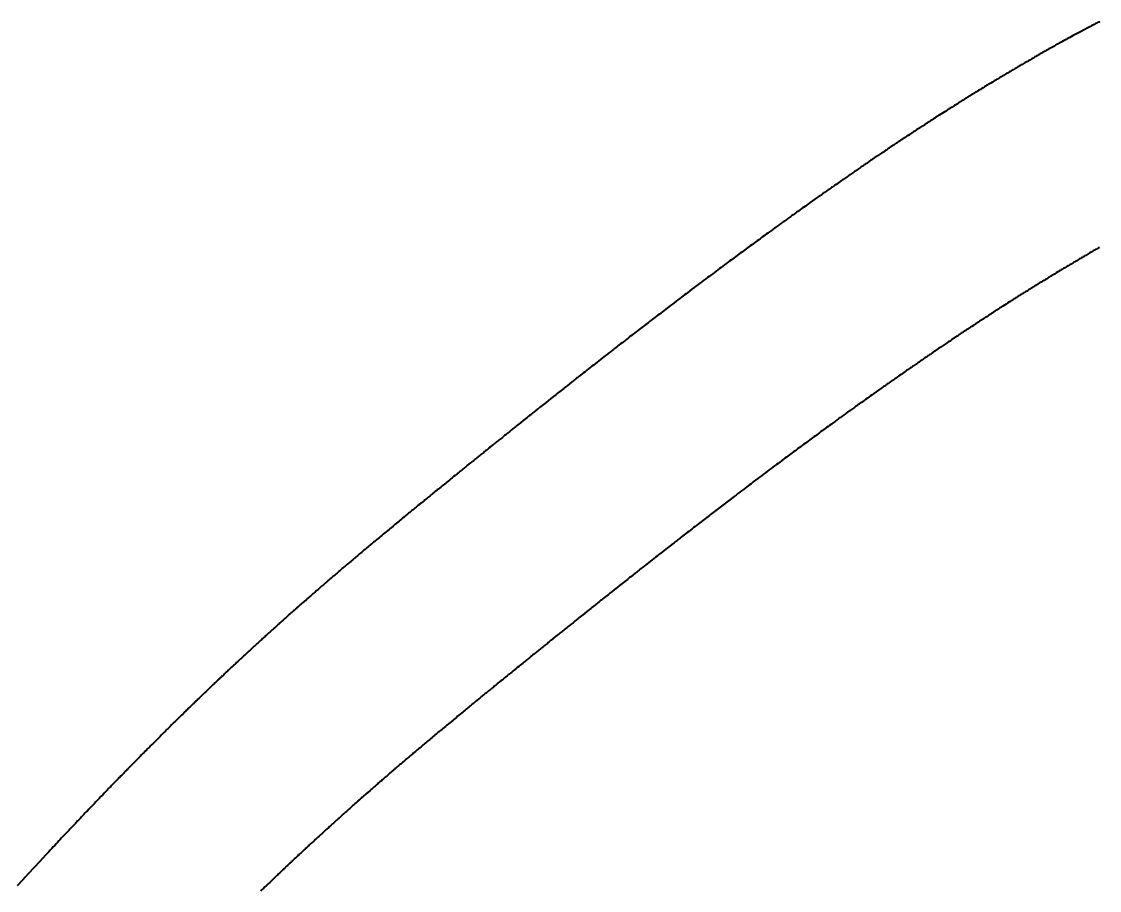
# Model space of a CAD drawing. Header units: millimetres. Extents: x 15 to 415, y 5 to 292.
# Drawn here: x 305.148 to 309.382, y 246.824 to 250.236 of the extents above; entities that cross this region are included whole.
import ezdxf

# ---------------------------------------------------------------- set-up
doc = ezdxf.new("R2010")
doc.units = ezdxf.units.MM
doc.layers.add('Geometries', color=7, linetype='Continuous')

msp = doc.modelspace()

# ---------------------------------------------------------------- linework, layer by layer
at = {"layer": 'Geometries', "linetype": 'Continuous', "lineweight": 40, "flags": 128}
for points in [[(309.3837, 250.2364), (309.3796, 250.2343), (309.3753, 250.2321), (309.3708, 250.2298), (309.3663, 250.2274), (309.3615, 250.2249), (309.3568, 250.2224), (309.3519, 250.2199), (309.347, 250.2173), (309.3422, 250.2147), (309.3373, 250.2121), (309.3226, 250.2044), (309.3077, 250.1964), (309.2926, 250.1883), (309.2797, 250.1814), (309.2667, 250.1743), (309.2615, 250.1715), (309.2563, 250.1686), (309.2512, 250.1659), (309.2463, 250.1632), (309.2407, 250.1601), (309.2352, 250.157), (309.2299, 250.1541), (309.2247, 250.1513), (309.2197, 250.1485), (309.2147, 250.1457), (309.21, 250.1431), (309.2053, 250.1404), (309.2004, 250.1377), (309.1953, 250.1349), (309.1898, 250.1318), (309.1843, 250.1287), (309.1787, 250.1256), (309.1738, 250.1228), (309.1688, 250.12), (309.1639, 250.1172), (309.159, 250.1144), (309.1543, 250.1118), (309.1498, 250.1092), (309.1465, 250.1073), (309.1431, 250.1054), (309.1397, 250.1034), (309.1363, 250.1015), (309.1328, 250.0995), (309.1292, 250.0974), (309.1254, 250.0953), (309.1216, 250.093), (309.1173, 250.0906), (309.1129, 250.088), (309.1084, 250.0854), (309.1039, 250.0828), (309.0993, 250.0802), (309.0947, 250.0775), (309.0905, 250.0751), (309.0864, 250.0727), (309.0825, 250.0704), (309.0788, 250.0682), (309.0753, 250.0662), (309.0718, 250.0642), (309.0684, 250.0622), (309.065, 250.0602), (309.0615, 250.0581), (309.058, 250.0561), (309.0545, 250.054), (309.0508, 250.0518), (309.047, 250.0496), (309.0431, 250.0473), (309.0393, 250.0451), (309.0357, 250.0429), (309.0321, 250.0408), (309.0286, 250.0387), (309.0249, 250.0365), (309.021, 250.0342), (309.0172, 250.0319), (309.0132, 250.0295), (309.0091, 250.0271), (309.005, 250.0246), (309.0008, 250.0221), (308.997, 250.0198), (308.9931, 250.0175), (308.9893, 250.0152), (308.9856, 250.013), (308.982, 250.0108), (308.9787, 250.0088), (308.9754, 250.0069), (308.9724, 250.0051), (308.9694, 250.0032), (308.9623, 249.999), (308.9553, 249.9947), (308.9484, 249.9905), (308.9454, 249.9887), (308.9424, 249.9869), (308.9393, 249.985), (308.936, 249.983), (308.9327, 249.9809), (308.9291, 249.9788), (308.9255, 249.9765), (308.9202, 249.9733), (308.9148, 249.97), (308.9092, 249.9666), (308.9035, 249.963), (308.9002, 249.961), (308.8971, 249.9591), (308.8942, 249.9573), (308.8914, 249.9556), (308.8888, 249.954), (308.8865, 249.9525), (308.8843, 249.9511), (308.8822, 249.9499), (308.8801, 249.9486), (308.8772, 249.9467), (308.8742, 249.9449), (308.8712, 249.9431), (308.8683, 249.9412), (308.8652, 249.9393), (308.8625, 249.9376), (308.8597, 249.9359), (308.8568, 249.9341), (308.8538, 249.9322), (308.8507, 249.9302), (308.8474, 249.9282), (308.8446, 249.9265), (308.8418, 249.9247), (308.8389, 249.9228), (308.8358, 249.9209), (308.8327, 249.9189), (308.8294, 249.9169), (308.8258, 249.9146), (308.8224, 249.9125), (308.8193, 249.9105), (308.8163, 249.9087), (308.8136, 249.907), (308.8112, 249.9054), (308.8075, 249.9031), (308.8039, 249.9008), (308.8003, 249.8985), (308.7976, 249.8968), (308.7949, 249.8951), (308.7921, 249.8933), (308.7891, 249.8914), (308.7859, 249.8894), (308.7826, 249.8873), (308.7791, 249.8851), (308.7728, 249.8811), (308.7665, 249.877), (308.76, 249.8729), (308.7535, 249.8687), (308.7506, 249.8669), (308.7479, 249.8651), (308.7453, 249.8634), (308.7428, 249.8618), (308.7404, 249.8603), (308.7382, 249.8589), (308.736, 249.8575), (308.7338, 249.856), (308.7313, 249.8545), (308.7288, 249.8528), (308.726, 249.8511), (308.7232, 249.8492), (308.7208, 249.8477), (308.7183, 249.8461), (308.7159, 249.8445), (308.7136, 249.843), (308.7113, 249.8416), (308.7082, 249.8395), (308.7053, 249.8376), (308.7026, 249.8359), (308.7001, 249.8343), (308.6978, 249.8327), (308.6954, 249.8312), (308.6874, 249.826), (308.6862, 249.8252), (308.6849, 249.8244), (308.6837, 249.8236), (308.6824, 249.8227), (308.6809, 249.8217), (308.6791, 249.8206), (308.6772, 249.8194), (308.6752, 249.818), (308.6729, 249.8165), (308.6704, 249.8149), (308.6684, 249.8136), (308.6662, 249.8121), (308.6639, 249.8106), (308.6616, 249.8091), (308.6593, 249.8077), (308.6569, 249.8061), (308.6547, 249.8046), (308.6527, 249.8033), (308.6508, 249.8021), (308.6491, 249.8009), (308.6475, 249.7999), (308.6462, 249.799), (308.645, 249.7982), (308.644, 249.7976), (308.6406, 249.7954), (308.6373, 249.7932), (308.6316, 249.7894), (308.626, 249.7858), (308.6248, 249.7849), (308.6233, 249.7839), (308.6216, 249.7828), (308.6197, 249.7816), (308.6176, 249.7802), (308.6154, 249.7787), (308.613, 249.7771), (308.6103, 249.7754), (308.6075, 249.7735), (308.6051, 249.7719), (308.6026, 249.7703), (308.6, 249.7685), (308.5976, 249.7669), (308.5953, 249.7654), (308.5924, 249.7635), (308.5898, 249.7617), (308.5873, 249.7601), (308.5855, 249.7589), (308.5838, 249.7578), (308.5822, 249.7567), (308.5807, 249.7557), (308.5792, 249.7546), (308.5777, 249.7536), (308.5742, 249.7514), (308.571, 249.7492), (308.5691, 249.7479), (308.5672, 249.7467), (308.5655, 249.7455), (308.5636, 249.7442), (308.5615, 249.7429), (308.5592, 249.7413), (308.5568, 249.7397), (308.5541, 249.7379), (308.5513, 249.736), (308.5482, 249.7339), (308.545, 249.7318), (308.5415, 249.7295), (308.5362, 249.7258), (308.531, 249.7224), (308.5261, 249.719), (308.5223, 249.7165), (308.5186, 249.714), (308.5152, 249.7117), (308.512, 249.7095), (308.509, 249.7075), (308.5067, 249.706), (308.5046, 249.7045), (308.5026, 249.7032), (308.5008, 249.7019), (308.4989, 249.7007), (308.4965, 249.699), (308.494, 249.6973), (308.4914, 249.6956), (308.4888, 249.6938), (308.4861, 249.692), (308.4834, 249.6902), (308.4806, 249.6882), (308.4776, 249.6862), (308.4744, 249.6841), (308.4711, 249.6818), (308.4676, 249.6794), (308.4647, 249.6774), (308.4617, 249.6754), (308.4586, 249.6732), (308.4554, 249.6711), (308.4512, 249.6682), (308.4471, 249.6654), (308.4433, 249.6628), (308.4397, 249.6603), (308.4363, 249.658), (308.4329, 249.6557), (308.4297, 249.6534), (308.4265, 249.6512), (308.4234, 249.6491), (308.4203, 249.647), (308.4173, 249.6449), (308.4138, 249.6425), (308.4102, 249.64), (308.4065, 249.6375), (308.4027, 249.6349), (308.3996, 249.6327), (308.3965, 249.6305), (308.3932, 249.6283), (308.3897, 249.6259), (308.386, 249.6233), (308.383, 249.6212), (308.3798, 249.619), (308.3765, 249.6167), (308.3731, 249.6143), (308.3695, 249.6119), (308.3639, 249.608), (308.3584, 249.6042), (308.3532, 249.6005), (308.3482, 249.597), (308.3434, 249.5937), (308.3398, 249.5911), (308.3363, 249.5887), (308.333, 249.5864), (308.3299, 249.5843), (308.3269, 249.5822), (308.3234, 249.5797), (308.32, 249.5773), (308.3165, 249.5749), (308.3131, 249.5725), (308.3097, 249.5701), (308.3063, 249.5677), (308.3029, 249.5654), (308.3003, 249.5635), (308.2975, 249.5615), (308.2946, 249.5595), (308.2915, 249.5573), (308.2882, 249.555), (308.2848, 249.5526), (308.2812, 249.5501), (308.2775, 249.5475), (308.2738, 249.5448), (308.2648, 249.5385), (308.2557, 249.5321), (308.2465, 249.5256), (308.2402, 249.521), (308.2338, 249.5165), (308.2274, 249.512), (308.221, 249.5074), (308.2148, 249.503), (308.2088, 249.4987), (308.203, 249.4946), (308.1979, 249.4909), (308.1929, 249.4874), (308.1881, 249.484), (308.1835, 249.4806), (308.179, 249.4774), (308.1746, 249.4743), (308.1704, 249.4712), (308.1661, 249.4682), (308.162, 249.4652), (308.158, 249.4623), (308.154, 249.4595), (308.15, 249.4566), (308.1467, 249.4542), (308.1434, 249.4518), (308.14, 249.4494), (308.1365, 249.4469), (308.133, 249.4443), (308.1293, 249.4417), (308.126, 249.4393), (308.1225, 249.4368), (308.1188, 249.4341), (308.1148, 249.4312), (308.1107, 249.4282), (308.1065, 249.4252), (308.1022, 249.4221), (308.098, 249.419), (308.0939, 249.4161), (308.0867, 249.4108), (308.0797, 249.4057), (308.0729, 249.4008), (308.0663, 249.396), (308.0605, 249.3918), (308.0549, 249.3877), (308.0494, 249.3837), (308.044, 249.3797), (308.0386, 249.3758), (308.0331, 249.3718), (308.0277, 249.3678), (308.0223, 249.3638), (308.0167, 249.3597), (308.011, 249.3556), (308.0054, 249.3515), (307.9998, 249.3473), (307.9942, 249.3432), (307.9885, 249.339), (307.9827, 249.3348), (307.9772, 249.3307), (307.9716, 249.3266), (307.9659, 249.3224), (307.96, 249.3181), (307.954, 249.3136), (307.9478, 249.309), (307.9423, 249.305), (307.9367, 249.3008), (307.9311, 249.2966), (307.9255, 249.2925), (307.9202, 249.2885), (307.9149, 249.2846), (307.9099, 249.2809), (307.9032, 249.2759), (307.8966, 249.271), (307.8902, 249.2662), (307.884, 249.2616), (307.8771, 249.2565), (307.8702, 249.2513), (307.8633, 249.2462), (307.8564, 249.241), (307.8494, 249.2357), (307.8424, 249.2306), (307.8357, 249.2255), (307.829, 249.2205), (307.8209, 249.2144), (307.813, 249.2084), (307.8052, 249.2026), (307.7977, 249.197), (307.7904, 249.1915), (307.7818, 249.1849), (307.7729, 249.1783), (307.7639, 249.1714), (307.7585, 249.1673), (307.7529, 249.1631), (307.7472, 249.1588), (307.7413, 249.1543), (307.7342, 249.1489), (307.7269, 249.1434), (307.7195, 249.1378), (307.7122, 249.1323), (307.7049, 249.1267), (307.6976, 249.1211), (307.6537, 249.0876), (307.6479, 249.0832), (307.6422, 249.0788), (307.6366, 249.0746), (307.6312, 249.0704), (307.6259, 249.0663), (307.6207, 249.0623), (307.6156, 249.0584), (307.6105, 249.0545), (307.6053, 249.0505), (307.6002, 249.0466), (307.595, 249.0426), (307.5897, 249.0385), (307.5844, 249.0344), (307.5793, 249.0305), (307.574, 249.0264), (307.5685, 249.0222), (307.5628, 249.0178), (307.5569, 249.0133), (307.5508, 249.0085), (307.5446, 249.0037), (307.5384, 248.9989), (307.532, 248.994), (307.5257, 248.9891), (307.5193, 248.9841), (307.5129, 248.9792), (307.5071, 248.9747), (307.5016, 248.9704), (307.4962, 248.9663), (307.4911, 248.9623), (307.4862, 248.9585), (307.4819, 248.9552), (307.4778, 248.952), (307.4738, 248.9488), (307.4697, 248.9457), (307.4657, 248.9425), (307.4616, 248.9394), (307.4576, 248.9362), (307.4466, 248.9277), (307.4356, 248.9191), (307.4291, 248.914), (307.4225, 248.9089), (307.4158, 248.9036), (307.409, 248.8983), (307.402, 248.8928), (307.3949, 248.8873), (307.3887, 248.8824), (307.3822, 248.8773), (307.3756, 248.8722), (307.3688, 248.8668), (307.3619, 248.8613), (307.3562, 248.8569), (307.3505, 248.8524), (307.3446, 248.8478), (307.3389, 248.8433), (307.3333, 248.8389), (307.3289, 248.8354), (307.3246, 248.8321), (307.3204, 248.8288), (307.3164, 248.8256), (307.3126, 248.8226), (307.3089, 248.8197), (307.2915, 248.806), (307.2871, 248.8025), (307.2827, 248.799), (307.278, 248.7953), (307.2733, 248.7915), (307.2683, 248.7876), (307.2632, 248.7836), (307.258, 248.7795), (307.2527, 248.7753), (307.2472, 248.7709), (307.2375, 248.7632), (307.2279, 248.7556), (307.2185, 248.7482), (307.2092, 248.7408), (307.2037, 248.7364), (307.1983, 248.7322), (307.1932, 248.7281), (307.1883, 248.7242), (307.1835, 248.7204), (307.179, 248.7168), (307.1761, 248.7145), (307.1732, 248.7122), (307.1702, 248.7098), (307.1671, 248.7074), (307.1639, 248.7048), (307.1605, 248.7021), (307.157, 248.6993), (307.1528, 248.6959), (307.1484, 248.6924), (307.1438, 248.6888), (307.1391, 248.685), (307.1344, 248.6813), (307.1298, 248.6776), (307.119, 248.669), (307.1085, 248.6606), (307.1032, 248.6564), (307.098, 248.6522), (307.0929, 248.6481), (307.0881, 248.6443), (307.0835, 248.6406), (307.0801, 248.6379), (307.0768, 248.6352), (307.0736, 248.6327), (307.0706, 248.6303), (307.0677, 248.628), (307.0647, 248.6255), (307.0614, 248.6229), (307.0579, 248.6201), (307.0541, 248.6171), (307.0502, 248.6139), (307.046, 248.6105), (307.0417, 248.607), (307.0371, 248.6034), (307.0323, 248.5995), (307.0286, 248.5966), (307.0249, 248.5936), (307.0214, 248.5908), (307.018, 248.588), (307.0147, 248.5854), (307.0106, 248.5821), (307.0067, 248.579), (307.003, 248.576), (307.0004, 248.5739), (306.9979, 248.5719), (306.9955, 248.57), (306.9932, 248.5681), (306.9911, 248.5664), (306.9891, 248.5648), (306.9872, 248.5633), (306.9849, 248.5614), (306.9823, 248.5594), (306.9796, 248.5572), (306.9767, 248.5549), (306.9737, 248.5524), (306.9704, 248.5498), (306.9672, 248.5472), (306.9638, 248.5444), (306.9602, 248.5416), (306.9565, 248.5386), (306.9526, 248.5354), (306.949, 248.5325), (306.9453, 248.5295), (306.9417, 248.5267), (306.9383, 248.5239), (306.935, 248.5212), (306.9318, 248.5187), (306.9288, 248.5162), (306.9248, 248.513), (306.921, 248.5099), (306.9174, 248.507), (306.9141, 248.5044), (306.9116, 248.5024), (306.9093, 248.5005), (306.907, 248.4986), (306.9045, 248.4966), (306.9019, 248.4945), (306.8991, 248.4922), (306.8962, 248.4899), (306.8931, 248.4873), (306.8898, 248.4847), (306.8865, 248.482), (306.883, 248.4792), (306.8794, 248.4763), (306.8757, 248.4733), (306.8719, 248.4702), (306.867, 248.4663), (306.8623, 248.4624), (306.8576, 248.4587), (306.8516, 248.4538), (306.8457, 248.449), (306.8401, 248.4445), (306.8347, 248.4401), (306.8294, 248.4358), (306.8242, 248.4316), (306.8193, 248.4276), (306.8146, 248.4238), (306.81, 248.4201), (306.8055, 248.4164), (306.8012, 248.4129), (306.7956, 248.4084), (306.7903, 248.4041), (306.7851, 248.3999), (306.7832, 248.3983), (306.7812, 248.3967), (306.7793, 248.3951), (306.7774, 248.3936), (306.7755, 248.3921), (306.7735, 248.3904), (306.7709, 248.3883), (306.7682, 248.3861), (306.7652, 248.3837), (306.7621, 248.3812), (306.7589, 248.3785), (306.7555, 248.3758), (306.7519, 248.3729), (306.7482, 248.3698), (306.7443, 248.3666), (306.7406, 248.3636), (306.7368, 248.3606), (306.7331, 248.3576), (306.7296, 248.3547), (306.7262, 248.3519), (306.7229, 248.3492), (306.7199, 248.3468), (306.7173, 248.3447), (306.7149, 248.3427), (306.7127, 248.3409), (306.7106, 248.3392), (306.7087, 248.3376), (306.7067, 248.336), (306.7041, 248.3339), (306.7013, 248.3316), (306.6984, 248.3292), (306.6952, 248.3266), (306.6919, 248.3239), (306.6891, 248.3216), (306.6862, 248.3193), (306.6832, 248.3168), (306.6804, 248.3145), (306.6775, 248.3122), (306.6731, 248.3085), (306.6688, 248.305), (306.6647, 248.3017), (306.6608, 248.2985), (306.657, 248.2954), (306.6533, 248.2923), (306.6495, 248.2892), (306.6453, 248.2857), (306.6408, 248.2821), (306.6363, 248.2784), (306.6317, 248.2745), (306.6269, 248.2706), (306.6215, 248.2662), (306.6163, 248.2619), (306.6113, 248.2577), (306.6063, 248.2537), (306.6016, 248.2497), (306.5969, 248.2459), (306.5921, 248.2419), (306.5867, 248.2375), (306.5811, 248.2328), (306.5753, 248.228), (306.5693, 248.2231), (306.5631, 248.2179), (306.5585, 248.2141), (306.5539, 248.2102), (306.5491, 248.2063), (306.5443, 248.2023), (306.5398, 248.1985), (306.5355, 248.195), (306.5314, 248.1916), (306.5284, 248.1891), (306.5255, 248.1867), (306.5228, 248.1844), (306.5199, 248.182), (306.517, 248.1795), (306.5139, 248.1769), (306.5107, 248.1743), (306.5065, 248.1708), (306.5022, 248.1671), (306.4976, 248.1634), (306.4932, 248.1597), (306.4888, 248.1559), (306.4845, 248.1523), (306.4803, 248.1488), (306.4761, 248.1453), (306.472, 248.1418), (306.4679, 248.1384), (306.4638, 248.1349), (306.4596, 248.1314), (306.4562, 248.1285), (306.4527, 248.1255), (306.4491, 248.1225), (306.4453, 248.1193), (306.4413, 248.116), (306.4371, 248.1124), (306.4337, 248.1095), (306.4302, 248.1065), (306.4265, 248.1034), (306.4227, 248.1002), (306.4192, 248.0972), (306.4159, 248.0944), (306.4131, 248.092), (306.4105, 248.0898), (306.408, 248.0877), (306.4057, 248.0858), (306.4034, 248.0838), (306.4009, 248.0817), (306.3984, 248.0795), (306.3956, 248.0772), (306.3931, 248.075), (306.3904, 248.0727), (306.3877, 248.0704), (306.3848, 248.0679), (306.3818, 248.0654), (306.3787, 248.0627), (306.3757, 248.0601), (306.3728, 248.0576), (306.3701, 248.0553), (306.3676, 248.0532), (306.3653, 248.0512), (306.3632, 248.0494), (306.3613, 248.0478), (306.3596, 248.0463), (306.3584, 248.0453), (306.3573, 248.0444), (306.3562, 248.0434), (306.3549, 248.0423), (306.3535, 248.0411), (306.352, 248.0398), (306.3504, 248.0384), (306.3481, 248.0364), (306.3457, 248.0343), (306.343, 248.0321), (306.3402, 248.0296), (306.3372, 248.027), (306.3341, 248.0243), (306.331, 248.0217), (306.3271, 248.0183), (306.3233, 248.015), (306.3197, 248.0119), (306.3163, 248.009), (306.3132, 248.0063), (306.3102, 248.0037), (306.3073, 248.0012), (306.3044, 247.9987), (306.3012, 247.9959), (306.2979, 247.993), (306.2944, 247.99), (306.2909, 247.9869), (306.2874, 247.9839), (306.2841, 247.981), (306.2809, 247.9782), (306.2779, 247.9756), (306.2751, 247.9732), (306.2725, 247.9708), (306.2699, 247.9686), (306.2672, 247.9663), (306.2569, 247.9572), (306.2549, 247.9554), (306.2528, 247.9536), (306.2507, 247.9518), (306.2484, 247.9497), (306.2458, 247.9474), (306.243, 247.945), (306.2401, 247.9424), (306.2369, 247.9396), (306.2336, 247.9367), (306.2313, 247.9347), (306.2289, 247.9326), (306.2265, 247.9304), (306.2239, 247.9282), (306.2214, 247.926), (306.2191, 247.9239), (306.2164, 247.9215), (306.2139, 247.9193), (306.2116, 247.9173), (306.2095, 247.9154), (306.2076, 247.9137), (306.2062, 247.9124), (306.2048, 247.9112), (306.2034, 247.91), (306.2018, 247.9086), (306.2001, 247.9071), (306.1974, 247.9047), (306.1945, 247.902), (306.1913, 247.8992), (306.1878, 247.8961), (306.1843, 247.893), (306.1809, 247.89), (306.1777, 247.8871), (306.1744, 247.8841), (306.1712, 247.8813), (306.1683, 247.8787), (306.1655, 247.8762), (306.163, 247.8739), (306.1606, 247.8718), (306.1584, 247.8699), (306.1564, 247.868), (306.1543, 247.8662), (306.1523, 247.8643), (306.1441, 247.857), (306.1415, 247.8546), (306.1389, 247.8523), (306.1362, 247.8498), (306.1333, 247.8473), (306.1303, 247.8445), (306.1271, 247.8416), (306.1237, 247.8386), (306.1198, 247.835), (306.1158, 247.8315), (306.112, 247.828), (306.1083, 247.8247), (306.1048, 247.8215), (306.1017, 247.8187), (306.0987, 247.8159), (306.0955, 247.813), (306.0923, 247.81), (306.0888, 247.8069), (306.0853, 247.8037), (306.0816, 247.8004), (306.0776, 247.7966), (306.0737, 247.7931), (306.0699, 247.7896), (306.0663, 247.7863), (306.0628, 247.7832), (306.0595, 247.7801), (306.056, 247.7769), (306.0524, 247.7736), (306.0486, 247.7701), (306.0447, 247.7665), (306.0414, 247.7635), (306.0383, 247.7606), (306.0352, 247.7577), (306.0323, 247.755), (306.0294, 247.7524), (306.0265, 247.7497), (306.0238, 247.7472), (306.0211, 247.7447), (306.0184, 247.7422), (306.0154, 247.7394), (306.0124, 247.7366), (306.0091, 247.7336), (306.0058, 247.7305), (306.0022, 247.7272), (305.9993, 247.7244), (305.9962, 247.7216), (305.9931, 247.7187), (305.99, 247.7158), (305.987, 247.713), (305.9843, 247.7105), (305.9818, 247.7081), (305.9794, 247.7059), (305.9772, 247.7039), (305.9755, 247.7023), (305.9739, 247.7008), (305.9724, 247.6994), (305.9711, 247.6981), (305.9698, 247.6969), (305.9684, 247.6956), (305.9666, 247.6939), (305.9646, 247.6921), (305.9624, 247.69), (305.96, 247.6877), (305.958, 247.6858), (305.9558, 247.6837), (305.9534, 247.6816), (305.951, 247.6793), (305.9485, 247.6769), (305.9454, 247.674), (305.9425, 247.6713), (305.9398, 247.6687), (305.937, 247.666), (305.9344, 247.6636), (305.932, 247.6614), (305.9298, 247.6593), (305.9278, 247.6574), (305.9258, 247.6554), (305.9237, 247.6535), (305.9217, 247.6516), (305.9192, 247.6493), (305.9167, 247.6469), (305.914, 247.6443), (305.9112, 247.6416), (305.9081, 247.6387), (305.9048, 247.6356), (305.9014, 247.6323), (305.8977, 247.6288), (305.8939, 247.6252), (305.8899, 247.6213), (305.8857, 247.6174), (305.8816, 247.6134), (305.8775, 247.6095), (305.8735, 247.6056), (305.8671, 247.5995), (305.8608, 247.5935), (305.8547, 247.5876), (305.8487, 247.5819), (305.8451, 247.5783), (305.8414, 247.5749), (305.8379, 247.5715), (305.8346, 247.5683), (305.8315, 247.5653), (305.8291, 247.5629), (305.8268, 247.5607), (305.8247, 247.5586), (305.8226, 247.5567), (305.8208, 247.5549), (305.819, 247.5532), (305.8168, 247.5511), (305.8144, 247.5487), (305.8117, 247.5461), (305.8088, 247.5433), (305.8061, 247.5406), (305.8033, 247.5379), (305.8002, 247.5349), (305.797, 247.5318), (305.7936, 247.5285), (305.79, 247.525), (305.7857, 247.5207), (305.7814, 247.5166), (305.7773, 247.5125), (305.7733, 247.5086), (305.7687, 247.5041), (305.7642, 247.4998), (305.76, 247.4956), (305.756, 247.4916), (305.7521, 247.4878), (305.7484, 247.4842), (305.7445, 247.4804), (305.7405, 247.4764), (305.7364, 247.4724), (305.7322, 247.4682), (305.7278, 247.4639), (305.7243, 247.4604), (305.7206, 247.4568), (305.7171, 247.4533), (305.7137, 247.45), (305.7106, 247.4468), (305.7077, 247.4439), (305.7049, 247.4412), (305.7024, 247.4387), (305.6999, 247.4362), (305.6974, 247.4338), (305.6925, 247.4288), (305.6874, 247.4238), (305.6796, 247.416), (305.6716, 247.408), (305.6635, 247.3999), (305.6607, 247.3971), (305.6579, 247.3942), (305.655, 247.3914), (305.6522, 247.3885), (305.6493, 247.3857), (305.6463, 247.3827), (305.6432, 247.3795), (305.639, 247.3753), (305.6346, 247.3708), (305.6299, 247.3661), (305.6249, 247.3611), (305.6198, 247.3559), (305.6143, 247.3504), (305.6087, 247.3447), (305.6041, 247.3401), (305.5994, 247.3353), (305.5946, 247.3304), (305.5896, 247.3253), (305.5864, 247.3221), (305.5832, 247.3189), (305.5803, 247.3159), (305.5775, 247.313), (305.5749, 247.3104), (305.5723, 247.3077), (305.5699, 247.3053), (305.5678, 247.3031), (305.5658, 247.3011), (305.564, 247.2993), (305.5625, 247.2977), (305.5612, 247.2964), (305.5601, 247.2953), (305.5592, 247.2943), (305.5584, 247.2935), (305.5575, 247.2927), (305.5559, 247.291), (305.554, 247.2891), (305.5519, 247.287), (305.5497, 247.2846), (305.5472, 247.2821), (305.5446, 247.2795), (305.5419, 247.2767), (305.5389, 247.2736), (305.5358, 247.2704), (305.5325, 247.267), (305.5289, 247.2634), (305.5254, 247.2598), (305.5218, 247.256), (305.5179, 247.2521), (305.5139, 247.248), (305.5097, 247.2436), (305.5061, 247.2399), (305.5024, 247.2361), (305.4985, 247.2321), (305.4945, 247.2279), (305.4904, 247.2237), (305.4862, 247.2194), (305.4797, 247.2126), (305.4734, 247.2061), (305.4672, 247.1996), (305.4603, 247.1924), (305.4535, 247.1854), (305.447, 247.1786), (305.4406, 247.172), (305.4344, 247.1655), (305.4284, 247.1592), (305.4229, 247.1535), (305.4176, 247.1479), (305.4124, 247.1425), (305.4074, 247.1372), (305.4025, 247.1321), (305.3976, 247.1269), (305.3928, 247.1219), (305.3882, 247.1171), (305.3839, 247.1125), (305.3797, 247.1081), (305.3757, 247.104), (305.3722, 247.1002), (305.3688, 247.0967), (305.3657, 247.0933), (305.3627, 247.0902), (305.3597, 247.0871), (305.3561, 247.0832), (305.3524, 247.0794), (305.3489, 247.0756), (305.3454, 247.0719), (305.3418, 247.0681), (305.338, 247.0641), (305.334, 247.0598), (305.3298, 247.0554), (305.3254, 247.0507), (305.3208, 247.0458), (305.316, 247.0407), (305.311, 247.0354), (305.3059, 247.03), (305.3006, 247.0243), (305.295, 247.0184), (305.2893, 247.0123), (305.284, 247.0067), (305.2786, 247.0009), (305.273, 246.9949), (305.2672, 246.9887), (305.2613, 246.9824), (305.2552, 246.9758), (305.2489, 246.9691), (305.2426, 246.9623), (305.2201, 246.9381), (305.1976, 246.9138), (305.175, 246.8893), (305.1524, 246.8648), (305.1318, 246.8424)], [(309.3828, 249.3495), (309.3792, 249.3474), (309.3754, 249.3453), (309.3716, 249.343), (309.3673, 249.3406), (309.3629, 249.338), (309.3584, 249.3354), (309.3539, 249.3328), (309.3493, 249.3302), (309.3447, 249.3275), (309.3405, 249.3251), (309.3364, 249.3227), (309.3325, 249.3204), (309.3288, 249.3182), (309.3253, 249.3162), (309.3218, 249.3142), (309.3184, 249.3122), (309.315, 249.3102), (309.3115, 249.3081), (309.308, 249.3061), (309.3045, 249.304), (309.3008, 249.3018), (309.297, 249.2996), (309.2931, 249.2973), (309.2893, 249.2951), (309.2857, 249.2929), (309.2821, 249.2908), (309.2786, 249.2887), (309.2749, 249.2865), (309.271, 249.2842), (309.2672, 249.2819), (309.2632, 249.2795), (309.2591, 249.2771), (309.255, 249.2746), (309.2508, 249.2721), (309.247, 249.2698), (309.2431, 249.2675), (309.2393, 249.2652), (309.2356, 249.263), (309.232, 249.2608), (309.2287, 249.2588), (309.2254, 249.2569), (309.2224, 249.2551), (309.2194, 249.2532), (309.2123, 249.249), (309.2053, 249.2447), (309.1984, 249.2405), (309.1954, 249.2387), (309.1924, 249.2369), (309.1893, 249.235), (309.186, 249.233), (309.1827, 249.2309), (309.1791, 249.2288), (309.1755, 249.2265), (309.1702, 249.2233), (309.1648, 249.22), (309.1592, 249.2166), (309.1535, 249.213), (309.1502, 249.211), (309.1471, 249.2091), (309.1442, 249.2073), (309.1414, 249.2056), (309.1388, 249.204), (309.1365, 249.2025), (309.1343, 249.2011), (309.1322, 249.1999), (309.1301, 249.1986), (309.1272, 249.1967), (309.1242, 249.1949), (309.1212, 249.1931), (309.1183, 249.1912), (309.1152, 249.1893), (309.1125, 249.1876), (309.1097, 249.1859), (309.1068, 249.1841), (309.1038, 249.1822), (309.1007, 249.1802), (309.0974, 249.1782), (309.0946, 249.1765), (309.0918, 249.1747), (309.0889, 249.1728), (309.0858, 249.1709), (309.0827, 249.1689), (309.0794, 249.1669), (309.0758, 249.1646), (309.0724, 249.1625), (309.0693, 249.1605), (309.0663, 249.1587), (309.0636, 249.157), (309.0612, 249.1554), (309.0575, 249.1531), (309.0539, 249.1508), (309.0503, 249.1485), (309.0476, 249.1468), (309.0449, 249.1451), (309.0421, 249.1433), (309.0391, 249.1414), (309.0359, 249.1394), (309.0326, 249.1373), (309.0291, 249.1351), (309.0228, 249.1311), (309.0165, 249.127), (309.01, 249.1229), (309.0035, 249.1187), (309.0006, 249.1169), (308.9979, 249.1151), (308.9953, 249.1134), (308.9928, 249.1118), (308.9904, 249.1103), (308.9882, 249.1089), (308.986, 249.1075), (308.9838, 249.106), (308.9813, 249.1045), (308.9788, 249.1028), (308.976, 249.1011), (308.9732, 249.0992), (308.9708, 249.0977), (308.9683, 249.0961), (308.9659, 249.0945), (308.9636, 249.093), (308.9613, 249.0916), (308.9582, 249.0895), (308.9553, 249.0876), (308.9526, 249.0859), (308.9501, 249.0843), (308.9478, 249.0827), (308.9454, 249.0812), (308.9374, 249.076), (308.9362, 249.0752), (308.9349, 249.0744), (308.9337, 249.0736), (308.9324, 249.0727), (308.9309, 249.0717), (308.9291, 249.0706), (308.9272, 249.0694), (308.9252, 249.068), (308.9229, 249.0665), (308.9204, 249.0649), (308.9184, 249.0636), (308.9162, 249.0621), (308.9139, 249.0606), (308.9116, 249.0591), (308.9093, 249.0577), (308.9069, 249.0561), (308.9047, 249.0546), (308.9027, 249.0533), (308.9008, 249.0521), (308.8991, 249.0509), (308.8975, 249.0499), (308.8962, 249.049), (308.895, 249.0482), (308.894, 249.0476), (308.8906, 249.0454), (308.8873, 249.0432), (308.8816, 249.0394), (308.876, 249.0358), (308.8748, 249.0349), (308.8733, 249.0339), (308.8716, 249.0328), (308.8697, 249.0316), (308.8676, 249.0302), (308.8654, 249.0287), (308.863, 249.0271), (308.8603, 249.0254), (308.8575, 249.0235), (308.8551, 249.0219), (308.8526, 249.0203), (308.85, 249.0185), (308.8476, 249.0169), (308.8453, 249.0154), (308.8424, 249.0135), (308.8398, 249.0117), (308.8373, 249.0101), (308.8355, 249.0089), (308.8338, 249.0078), (308.8322, 249.0067), (308.8307, 249.0057), (308.8292, 249.0046), (308.8277, 249.0036), (308.8242, 249.0014), (308.821, 248.9992), (308.8191, 248.9979), (308.8172, 248.9967), (308.8155, 248.9955), (308.8136, 248.9942), (308.8115, 248.9929), (308.8092, 248.9913), (308.8068, 248.9897), (308.8041, 248.9879), (308.8013, 248.986), (308.7982, 248.9839), (308.795, 248.9818), (308.7915, 248.9795), (308.7862, 248.9758), (308.781, 248.9724), (308.7761, 248.969), (308.7723, 248.9665), (308.7686, 248.964), (308.7652, 248.9617), (308.762, 248.9595), (308.759, 248.9575), (308.7567, 248.956), (308.7546, 248.9545), (308.7526, 248.9532), (308.7508, 248.9519), (308.7489, 248.9507), (308.7465, 248.949), (308.744, 248.9473), (308.7414, 248.9456), (308.7388, 248.9438), (308.7361, 248.942), (308.7334, 248.9402), (308.7306, 248.9382), (308.7276, 248.9362), (308.7244, 248.9341), (308.7211, 248.9318), (308.7176, 248.9294), (308.7147, 248.9274), (308.7117, 248.9254), (308.7086, 248.9232), (308.7054, 248.9211), (308.7012, 248.9182), (308.6971, 248.9154), (308.6933, 248.9128), (308.6897, 248.9103), (308.6863, 248.908), (308.6829, 248.9057), (308.6797, 248.9034), (308.6765, 248.9012), (308.6734, 248.8991), (308.6703, 248.897), (308.6673, 248.8949), (308.6638, 248.8925), (308.6602, 248.89), (308.6565, 248.8875), (308.6527, 248.8849), (308.6496, 248.8827), (308.6465, 248.8805), (308.6432, 248.8783), (308.6397, 248.8759), (308.636, 248.8733), (308.633, 248.8712), (308.6298, 248.869), (308.6265, 248.8667), (308.6231, 248.8643), (308.6195, 248.8619), (308.6139, 248.858), (308.6084, 248.8542), (308.6032, 248.8505), (308.5982, 248.847), (308.5934, 248.8437), (308.5898, 248.8411), (308.5863, 248.8387), (308.583, 248.8364), (308.5799, 248.8343), (308.5769, 248.8322), (308.5734, 248.8297), (308.57, 248.8273), (308.5665, 248.8249), (308.5631, 248.8225), (308.5597, 248.8201), (308.5563, 248.8177), (308.5529, 248.8154), (308.5503, 248.8135), (308.5475, 248.8115), (308.5446, 248.8095), (308.5415, 248.8073), (308.5382, 248.805), (308.5348, 248.8026), (308.5312, 248.8001), (308.5275, 248.7975), (308.5238, 248.7948), (308.5148, 248.7885), (308.5057, 248.7821), (308.4965, 248.7756), (308.4902, 248.771), (308.4838, 248.7665), (308.4774, 248.762), (308.471, 248.7574), (308.4648, 248.753), (308.4588, 248.7487), (308.453, 248.7446), (308.4479, 248.7409), (308.4429, 248.7374), (308.4381, 248.734), (308.4335, 248.7306), (308.429, 248.7274), (308.4246, 248.7243), (308.4204, 248.7212), (308.4161, 248.7182), (308.412, 248.7152), (308.408, 248.7123), (308.404, 248.7095), (308.4, 248.7066), (308.3967, 248.7042), (308.3934, 248.7018), (308.39, 248.6994), (308.3865, 248.6969), (308.383, 248.6943), (308.3793, 248.6917), (308.376, 248.6893), (308.3725, 248.6868), (308.3688, 248.6841), (308.3648, 248.6812), (308.3607, 248.6782), (308.3565, 248.6752), (308.3522, 248.6721), (308.348, 248.669), (308.3439, 248.6661), (308.3367, 248.6608), (308.3297, 248.6557), (308.3229, 248.6508), (308.3163, 248.646), (308.3105, 248.6418), (308.3049, 248.6377), (308.2994, 248.6337), (308.294, 248.6297), (308.2886, 248.6258), (308.2831, 248.6218), (308.2777, 248.6178), (308.2723, 248.6138), (308.2667, 248.6097), (308.261, 248.6056), (308.2554, 248.6015), (308.2498, 248.5973), (308.2442, 248.5932), (308.2385, 248.589), (308.2327, 248.5848), (308.2272, 248.5807), (308.2216, 248.5766), (308.2159, 248.5724), (308.21, 248.5681), (308.204, 248.5636), (308.1978, 248.559), (308.1923, 248.555), (308.1867, 248.5508), (308.1811, 248.5466), (308.1755, 248.5425), (308.1702, 248.5385), (308.1649, 248.5346), (308.1599, 248.5309), (308.1532, 248.5259), (308.1466, 248.521), (308.1402, 248.5162), (308.134, 248.5116), (308.1271, 248.5065), (308.1202, 248.5013), (308.1133, 248.4962), (308.1064, 248.491), (308.0994, 248.4857), (308.0924, 248.4806), (308.0857, 248.4755), (308.079, 248.4705), (308.0709, 248.4644), (308.063, 248.4584), (308.0552, 248.4526), (308.0477, 248.447), (308.0404, 248.4415), (308.0318, 248.4349), (308.0229, 248.4283), (308.0139, 248.4214), (308.0085, 248.4173), (308.0029, 248.4131), (307.9972, 248.4088), (307.9913, 248.4043), (307.9842, 248.3989), (307.9769, 248.3934), (307.9695, 248.3878), (307.9622, 248.3823), (307.9549, 248.3767), (307.9476, 248.3711), (307.9037, 248.3376), (307.8979, 248.3332), (307.8922, 248.3288), (307.8866, 248.3246), (307.8812, 248.3204), (307.8759, 248.3163), (307.8707, 248.3123), (307.8656, 248.3084), (307.8605, 248.3045), (307.8553, 248.3005), (307.8502, 248.2966), (307.845, 248.2926), (307.8397, 248.2885), (307.8344, 248.2844), (307.8293, 248.2805), (307.824, 248.2764), (307.8185, 248.2722), (307.8128, 248.2678), (307.8069, 248.2633), (307.8008, 248.2585), (307.7946, 248.2537), (307.7884, 248.2489), (307.782, 248.244), (307.7757, 248.2391), (307.7693, 248.2341), (307.7629, 248.2292), (307.7571, 248.2247), (307.7516, 248.2204), (307.7462, 248.2163), (307.7411, 248.2123), (307.7362, 248.2085), (307.7319, 248.2052), (307.7278, 248.202), (307.7238, 248.1988), (307.7197, 248.1957), (307.7157, 248.1925), (307.7116, 248.1894), (307.7076, 248.1862), (307.6966, 248.1777), (307.6856, 248.1691), (307.6791, 248.164), (307.6725, 248.1589), (307.6658, 248.1536), (307.659, 248.1483), (307.652, 248.1428), (307.6449, 248.1373), (307.6387, 248.1324), (307.6322, 248.1273), (307.6256, 248.1222), (307.6188, 248.1168), (307.6119, 248.1113), (307.6062, 248.1069), (307.6005, 248.1024), (307.5946, 248.0978), (307.5889, 248.0933), (307.5833, 248.0889), (307.5789, 248.0854), (307.5746, 248.0821), (307.5704, 248.0788), (307.5664, 248.0756), (307.5626, 248.0726), (307.5589, 248.0697), (307.5415, 248.056), (307.5371, 248.0525), (307.5327, 248.049), (307.528, 248.0453), (307.5233, 248.0415), (307.5183, 248.0376), (307.5132, 248.0336), (307.508, 248.0295), (307.5027, 248.0253), (307.4972, 248.0209), (307.4875, 248.0132), (307.4779, 248.0056), (307.4685, 247.9982), (307.4592, 247.9908), (307.4537, 247.9864), (307.4483, 247.9822), (307.4432, 247.9781), (307.4383, 247.9742), (307.4335, 247.9704), (307.429, 247.9668), (307.4261, 247.9645), (307.4232, 247.9622), (307.4202, 247.9598), (307.4171, 247.9574), (307.4139, 247.9548), (307.4105, 247.9521), (307.407, 247.9493), (307.4028, 247.9459), (307.3984, 247.9424), (307.3938, 247.9388), (307.3891, 247.935), (307.3844, 247.9313), (307.3798, 247.9276), (307.369, 247.919), (307.3585, 247.9106), (307.3532, 247.9064), (307.348, 247.9022), (307.3429, 247.8981), (307.3381, 247.8943), (307.3335, 247.8906), (307.3301, 247.8879), (307.3268, 247.8852), (307.3236, 247.8827), (307.3206, 247.8803), (307.3177, 247.878), (307.3147, 247.8755), (307.3114, 247.8729), (307.3079, 247.8701), (307.3041, 247.8671), (307.3002, 247.8639), (307.296, 247.8605), (307.2917, 247.857), (307.2871, 247.8534), (307.2823, 247.8495), (307.2786, 247.8466), (307.2749, 247.8436), (307.2714, 247.8408), (307.268, 247.838), (307.2647, 247.8354), (307.2606, 247.8321), (307.2567, 247.829), (307.253, 247.826), (307.2504, 247.8239), (307.2479, 247.8219), (307.2455, 247.82), (307.2432, 247.8181), (307.2411, 247.8164), (307.2391, 247.8148), (307.2372, 247.8133), (307.2349, 247.8114), (307.2323, 247.8094), (307.2296, 247.8072), (307.2267, 247.8049), (307.2237, 247.8024), (307.2204, 247.7998), (307.2172, 247.7972), (307.2138, 247.7944), (307.2102, 247.7916), (307.2065, 247.7886), (307.2026, 247.7854), (307.199, 247.7825), (307.1953, 247.7795), (307.1917, 247.7767), (307.1883, 247.7739), (307.185, 247.7712), (307.1818, 247.7687), (307.1788, 247.7662), (307.1748, 247.763), (307.171, 247.7599), (307.1674, 247.757), (307.1641, 247.7544), (307.1616, 247.7524), (307.1593, 247.7505), (307.157, 247.7486), (307.1545, 247.7466), (307.1519, 247.7445), (307.1491, 247.7422), (307.1462, 247.7399), (307.1431, 247.7373), (307.1398, 247.7347), (307.1365, 247.732), (307.133, 247.7292), (307.1294, 247.7263), (307.1257, 247.7233), (307.1219, 247.7202), (307.117, 247.7163), (307.1123, 247.7124), (307.1076, 247.7087), (307.1016, 247.7038), (307.0957, 247.699), (307.0901, 247.6945), (307.0847, 247.6901), (307.0794, 247.6858), (307.0742, 247.6816), (307.0693, 247.6776), (307.0646, 247.6738), (307.06, 247.6701), (307.0555, 247.6664), (307.0512, 247.6629), (307.0456, 247.6584), (307.0403, 247.6541), (307.0351, 247.6499), (307.0332, 247.6483), (307.0312, 247.6467), (307.0293, 247.6451), (307.0274, 247.6436), (307.0255, 247.6421), (307.0235, 247.6404), (307.0209, 247.6383), (307.0182, 247.6361), (307.0152, 247.6337), (307.0121, 247.6312), (307.0089, 247.6285), (307.0055, 247.6258), (307.0019, 247.6229), (306.9982, 247.6198), (306.9943, 247.6166), (306.9906, 247.6136), (306.9868, 247.6106), (306.9831, 247.6076), (306.9796, 247.6047), (306.9762, 247.6019), (306.9729, 247.5992), (306.9699, 247.5968), (306.9673, 247.5947), (306.9649, 247.5927), (306.9627, 247.5909), (306.9606, 247.5892), (306.9587, 247.5876), (306.9567, 247.586), (306.9541, 247.5839), (306.9513, 247.5816), (306.9484, 247.5792), (306.9452, 247.5766), (306.9419, 247.5739), (306.9391, 247.5716), (306.9362, 247.5693), (306.9332, 247.5668), (306.9304, 247.5645), (306.9275, 247.5622), (306.9231, 247.5585), (306.9188, 247.555), (306.9147, 247.5517), (306.9108, 247.5485), (306.907, 247.5454), (306.9033, 247.5423), (306.8995, 247.5392), (306.8953, 247.5357), (306.8908, 247.5321), (306.8863, 247.5284), (306.8817, 247.5245), (306.8769, 247.5206), (306.8715, 247.5162), (306.8663, 247.5119), (306.8613, 247.5077), (306.8563, 247.5037), (306.8516, 247.4997), (306.8469, 247.4959), (306.8421, 247.4919), (306.8367, 247.4875), (306.8311, 247.4828), (306.8253, 247.478), (306.8193, 247.4731), (306.8131, 247.4679), (306.8085, 247.4641), (306.8039, 247.4602), (306.7991, 247.4563), (306.7943, 247.4523), (306.7898, 247.4485), (306.7855, 247.445), (306.7814, 247.4416), (306.7784, 247.4391), (306.7755, 247.4367), (306.7728, 247.4344), (306.7699, 247.432), (306.767, 247.4295), (306.7639, 247.4269), (306.7607, 247.4243), (306.7565, 247.4208), (306.7522, 247.4171), (306.7476, 247.4134), (306.7432, 247.4097), (306.7388, 247.4059), (306.7345, 247.4023), (306.7303, 247.3988), (306.7261, 247.3953), (306.722, 247.3918), (306.7179, 247.3884), (306.7138, 247.3849), (306.7096, 247.3814), (306.7062, 247.3785), (306.7027, 247.3755), (306.6991, 247.3725), (306.6953, 247.3693), (306.6913, 247.366), (306.6871, 247.3624), (306.6837, 247.3595), (306.6802, 247.3565), (306.6765, 247.3534), (306.6727, 247.3502), (306.6692, 247.3472), (306.6659, 247.3444), (306.6631, 247.342), (306.6605, 247.3398), (306.658, 247.3377), (306.6557, 247.3358), (306.6534, 247.3338), (306.6509, 247.3317), (306.6484, 247.3295), (306.6456, 247.3272), (306.6431, 247.325), (306.6404, 247.3227), (306.6377, 247.3204), (306.6348, 247.3179), (306.6318, 247.3154), (306.6287, 247.3127), (306.6257, 247.3101), (306.6228, 247.3076), (306.6201, 247.3053), (306.6176, 247.3032), (306.6153, 247.3012), (306.6132, 247.2994), (306.6113, 247.2978), (306.6096, 247.2963), (306.6084, 247.2953), (306.6073, 247.2944), (306.6062, 247.2934), (306.6049, 247.2923), (306.6035, 247.2911), (306.602, 247.2898), (306.6004, 247.2884), (306.5981, 247.2864), (306.5957, 247.2843), (306.593, 247.2821), (306.5902, 247.2796), (306.5872, 247.277), (306.5841, 247.2743), (306.581, 247.2717), (306.5771, 247.2683), (306.5733, 247.265), (306.5697, 247.2619), (306.5663, 247.259), (306.5632, 247.2563), (306.5602, 247.2537), (306.5573, 247.2512), (306.5544, 247.2487), (306.5512, 247.2459), (306.5479, 247.243), (306.5444, 247.24), (306.5409, 247.2369), (306.5374, 247.2339), (306.5341, 247.231), (306.5309, 247.2282), (306.5279, 247.2256), (306.5251, 247.2232), (306.5225, 247.2208), (306.5199, 247.2186), (306.5172, 247.2163), (306.5069, 247.2072), (306.5049, 247.2054), (306.5028, 247.2036), (306.5007, 247.2018), (306.4984, 247.1997), (306.4958, 247.1974), (306.493, 247.195), (306.4901, 247.1924), (306.4869, 247.1896), (306.4836, 247.1867), (306.4813, 247.1847), (306.4789, 247.1826), (306.4765, 247.1804), (306.4739, 247.1782), (306.4714, 247.176), (306.4691, 247.1739), (306.4664, 247.1715), (306.4639, 247.1693), (306.4616, 247.1673), (306.4595, 247.1654), (306.4576, 247.1637), (306.4562, 247.1624), (306.4548, 247.1612), (306.4534, 247.16), (306.4518, 247.1586), (306.4501, 247.1571), (306.4474, 247.1547), (306.4445, 247.152), (306.4413, 247.1492), (306.4378, 247.1461), (306.4343, 247.143), (306.4309, 247.14), (306.4277, 247.1371), (306.4244, 247.1341), (306.4212, 247.1313), (306.4183, 247.1287), (306.4155, 247.1262), (306.413, 247.1239), (306.4106, 247.1218), (306.4084, 247.1199), (306.4064, 247.118), (306.4043, 247.1162), (306.4023, 247.1143), (306.3941, 247.107), (306.3915, 247.1046), (306.3889, 247.1023), (306.3862, 247.0998), (306.3833, 247.0973), (306.3803, 247.0945), (306.3771, 247.0916), (306.3737, 247.0886), (306.3698, 247.085), (306.3658, 247.0815), (306.362, 247.078), (306.3583, 247.0747), (306.3548, 247.0715), (306.3517, 247.0687), (306.3487, 247.0659), (306.3455, 247.063), (306.3423, 247.06), (306.3388, 247.0569), (306.3353, 247.0537), (306.3316, 247.0504), (306.3276, 247.0466), (306.3237, 247.0431), (306.3199, 247.0396), (306.3163, 247.0363), (306.3128, 247.0332), (306.3095, 247.0301), (306.306, 247.0269), (306.3024, 247.0236), (306.2986, 247.0201), (306.2947, 247.0165), (306.2914, 247.0135), (306.2883, 247.0106), (306.2852, 247.0077), (306.2823, 247.005), (306.2794, 247.0024), (306.2765, 246.9997), (306.2738, 246.9972), (306.2711, 246.9947), (306.2684, 246.9922), (306.2654, 246.9894), (306.2624, 246.9866), (306.2591, 246.9836), (306.2558, 246.9805), (306.2522, 246.9772), (306.2493, 246.9744), (306.2462, 246.9716), (306.2431, 246.9687), (306.24, 246.9658), (306.237, 246.963), (306.2343, 246.9605), (306.2318, 246.9581), (306.2294, 246.9559), (306.2272, 246.9539), (306.2255, 246.9523), (306.2239, 246.9508), (306.2224, 246.9494), (306.2211, 246.9481), (306.2198, 246.9469), (306.2184, 246.9456), (306.2166, 246.9439), (306.2146, 246.9421), (306.2124, 246.94), (306.21, 246.9377), (306.208, 246.9358), (306.2058, 246.9337), (306.2034, 246.9316), (306.201, 246.9293), (306.1985, 246.9269), (306.1954, 246.924), (306.1925, 246.9213), (306.1898, 246.9187), (306.187, 246.916), (306.1844, 246.9136), (306.182, 246.9114), (306.1798, 246.9093), (306.1778, 246.9074), (306.1758, 246.9054), (306.1737, 246.9035), (306.1717, 246.9016), (306.1692, 246.8993), (306.1667, 246.8969), (306.164, 246.8943), (306.1612, 246.8916), (306.1581, 246.8887), (306.1548, 246.8856), (306.1514, 246.8823), (306.1477, 246.8788), (306.1439, 246.8752), (306.1399, 246.8713), (306.1357, 246.8674), (306.1316, 246.8634), (306.1275, 246.8595), (306.1235, 246.8556), (306.1171, 246.8495), (306.1108, 246.8435), (306.1047, 246.8376), (306.0987, 246.8319), (306.0951, 246.8283), (306.0914, 246.8249), (306.0879, 246.8215)]]:
    msp.add_lwpolyline(points, dxfattribs=at)

doc.saveas('drawing.dxf')
